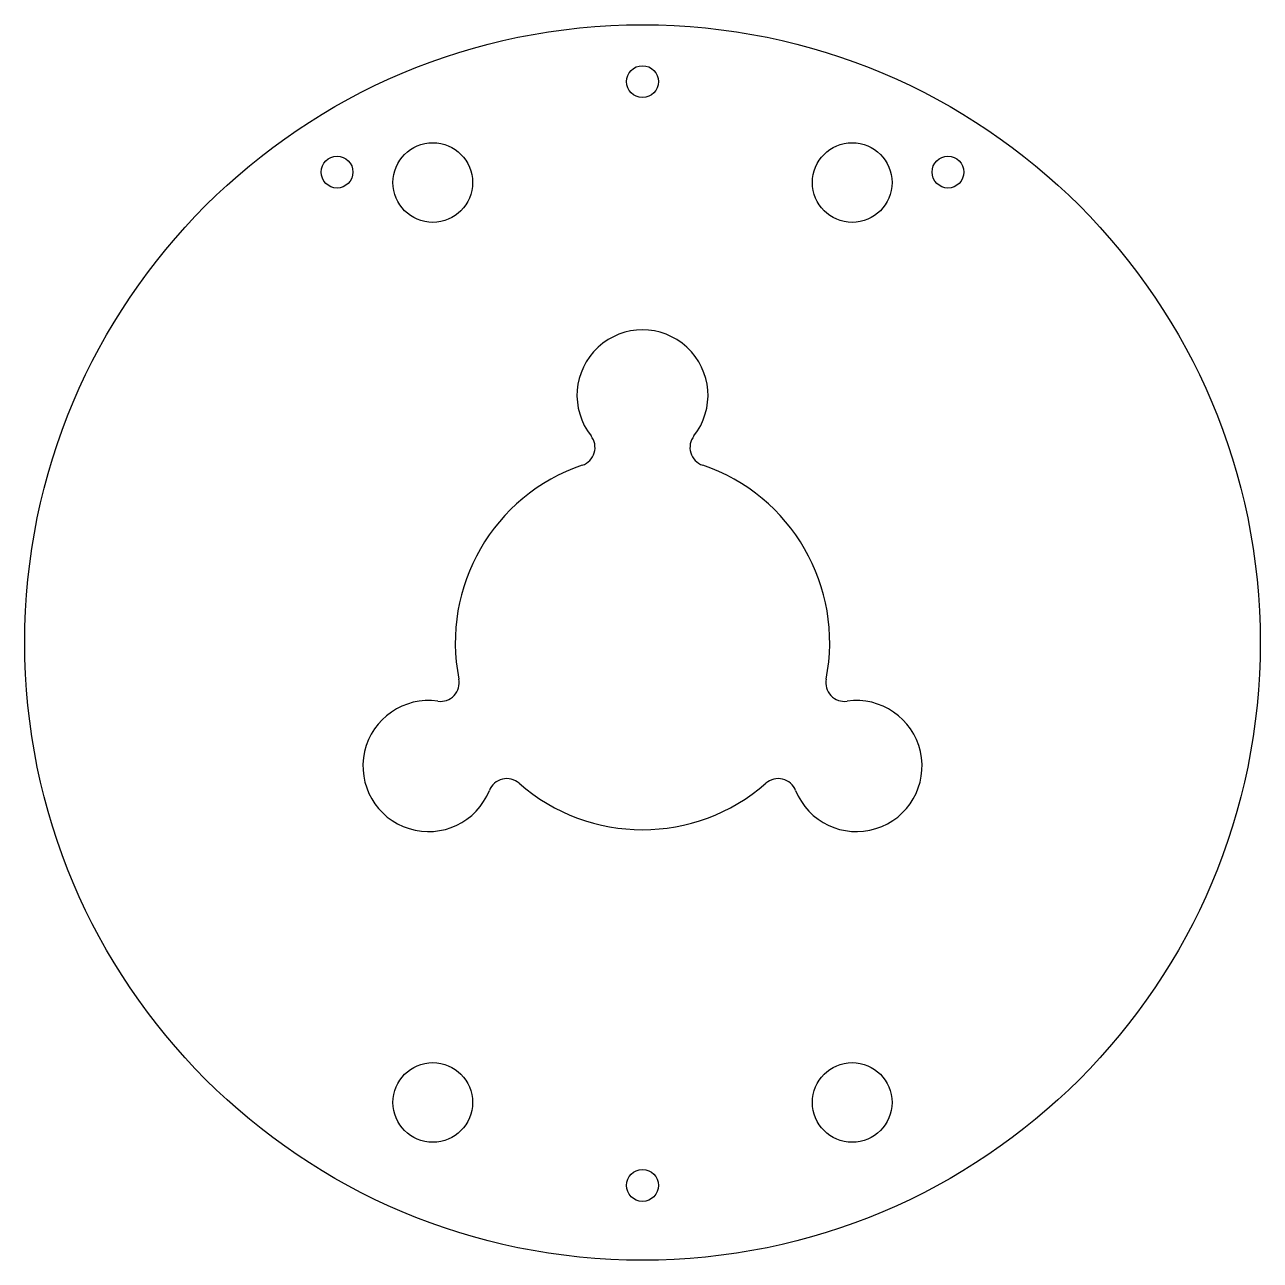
# Model space of a CAD drawing. Header units: inches. Extents: x -2.06 to 2.06, y -2.06 to 2.06.
import ezdxf

# ---------------------------------------------------------------- set-up
doc = ezdxf.new("R2010")
doc.units = ezdxf.units.IN
doc.header["$MEASUREMENT"] = 0

msp = doc.modelspace()

# ---------------------------------------------------------------- linework, layer by layer
at = {"linetype": 'Continuous', "lineweight": 25}
for centre, radius in [((0, 0), 2.0625), ((0, 1.8725), 0.0532), ((-0.7, 1.5355), 0.133), ((0.7, 1.5355), 0.133), ((-1.0198, 1.5704), 0.0532), ((1.0198, 1.5704), 0.0532), ((-0.7, -1.5355), 0.133), ((0.7, -1.5355), 0.133), ((0, -1.8125), 0.0533)]:
    msp.add_circle(centre, radius, dxfattribs=at)
for centre, radius, start, end in [((0, 0.825), 0.2187, 321.7858, 218.2142), ((-0.221, 0.651), 0.0625, 288.7491, 38.2142), ((0.221, 0.651), 0.0625, 141.7858, 251.2509), ((0, 0), 0.625, 108.7491, 191.2509), ((0, 0), 0.625, 348.7491, 71.2509), ((-0.6743, -0.1341), 0.0625, 261.7858, 11.2509), ((0.6743, -0.1341), 0.0625, 168.7491, 278.2142), ((-0.7145, -0.4125), 0.2188, 81.7858, 338.2142), ((0.7145, -0.4125), 0.2188, 201.7858, 98.2142), ((-0.4533, -0.5169), 0.0625, 48.7491, 158.2142), ((0, 0), 0.625, 228.7491, 311.2509), ((0.4533, -0.5169), 0.0625, 21.7858, 131.2509)]:
    msp.add_arc(centre, radius, start, end, dxfattribs=at)

doc.saveas('drawing.dxf')
